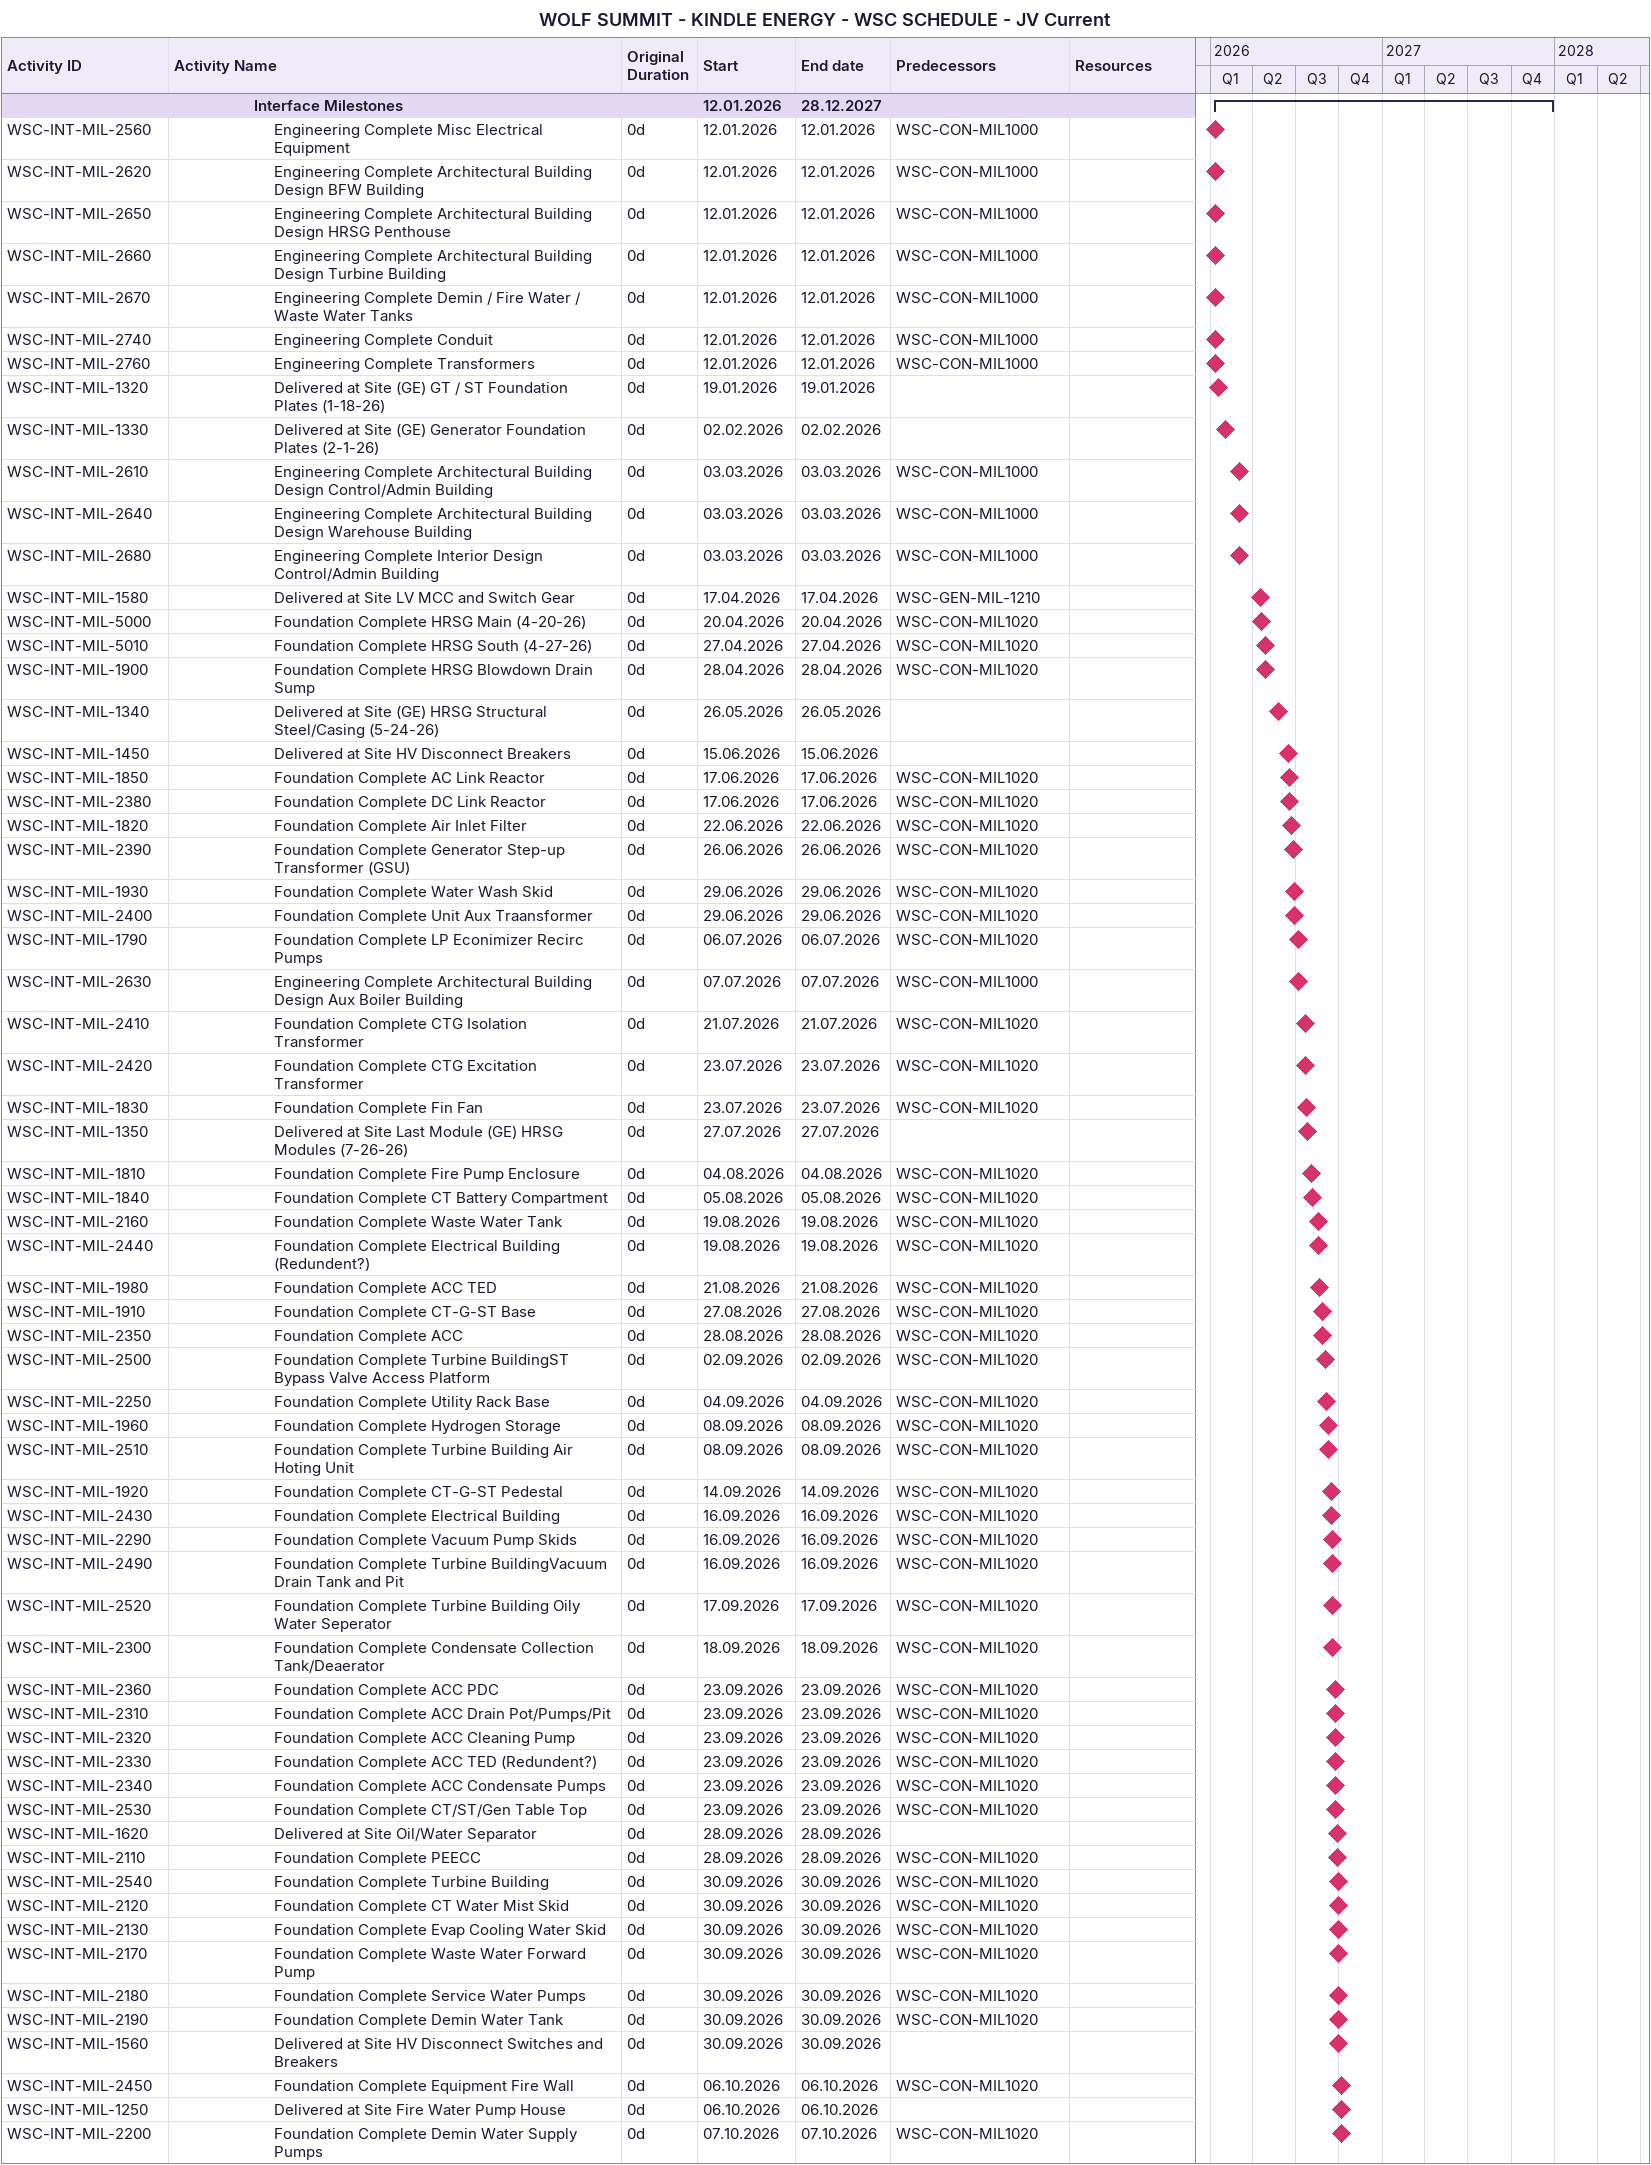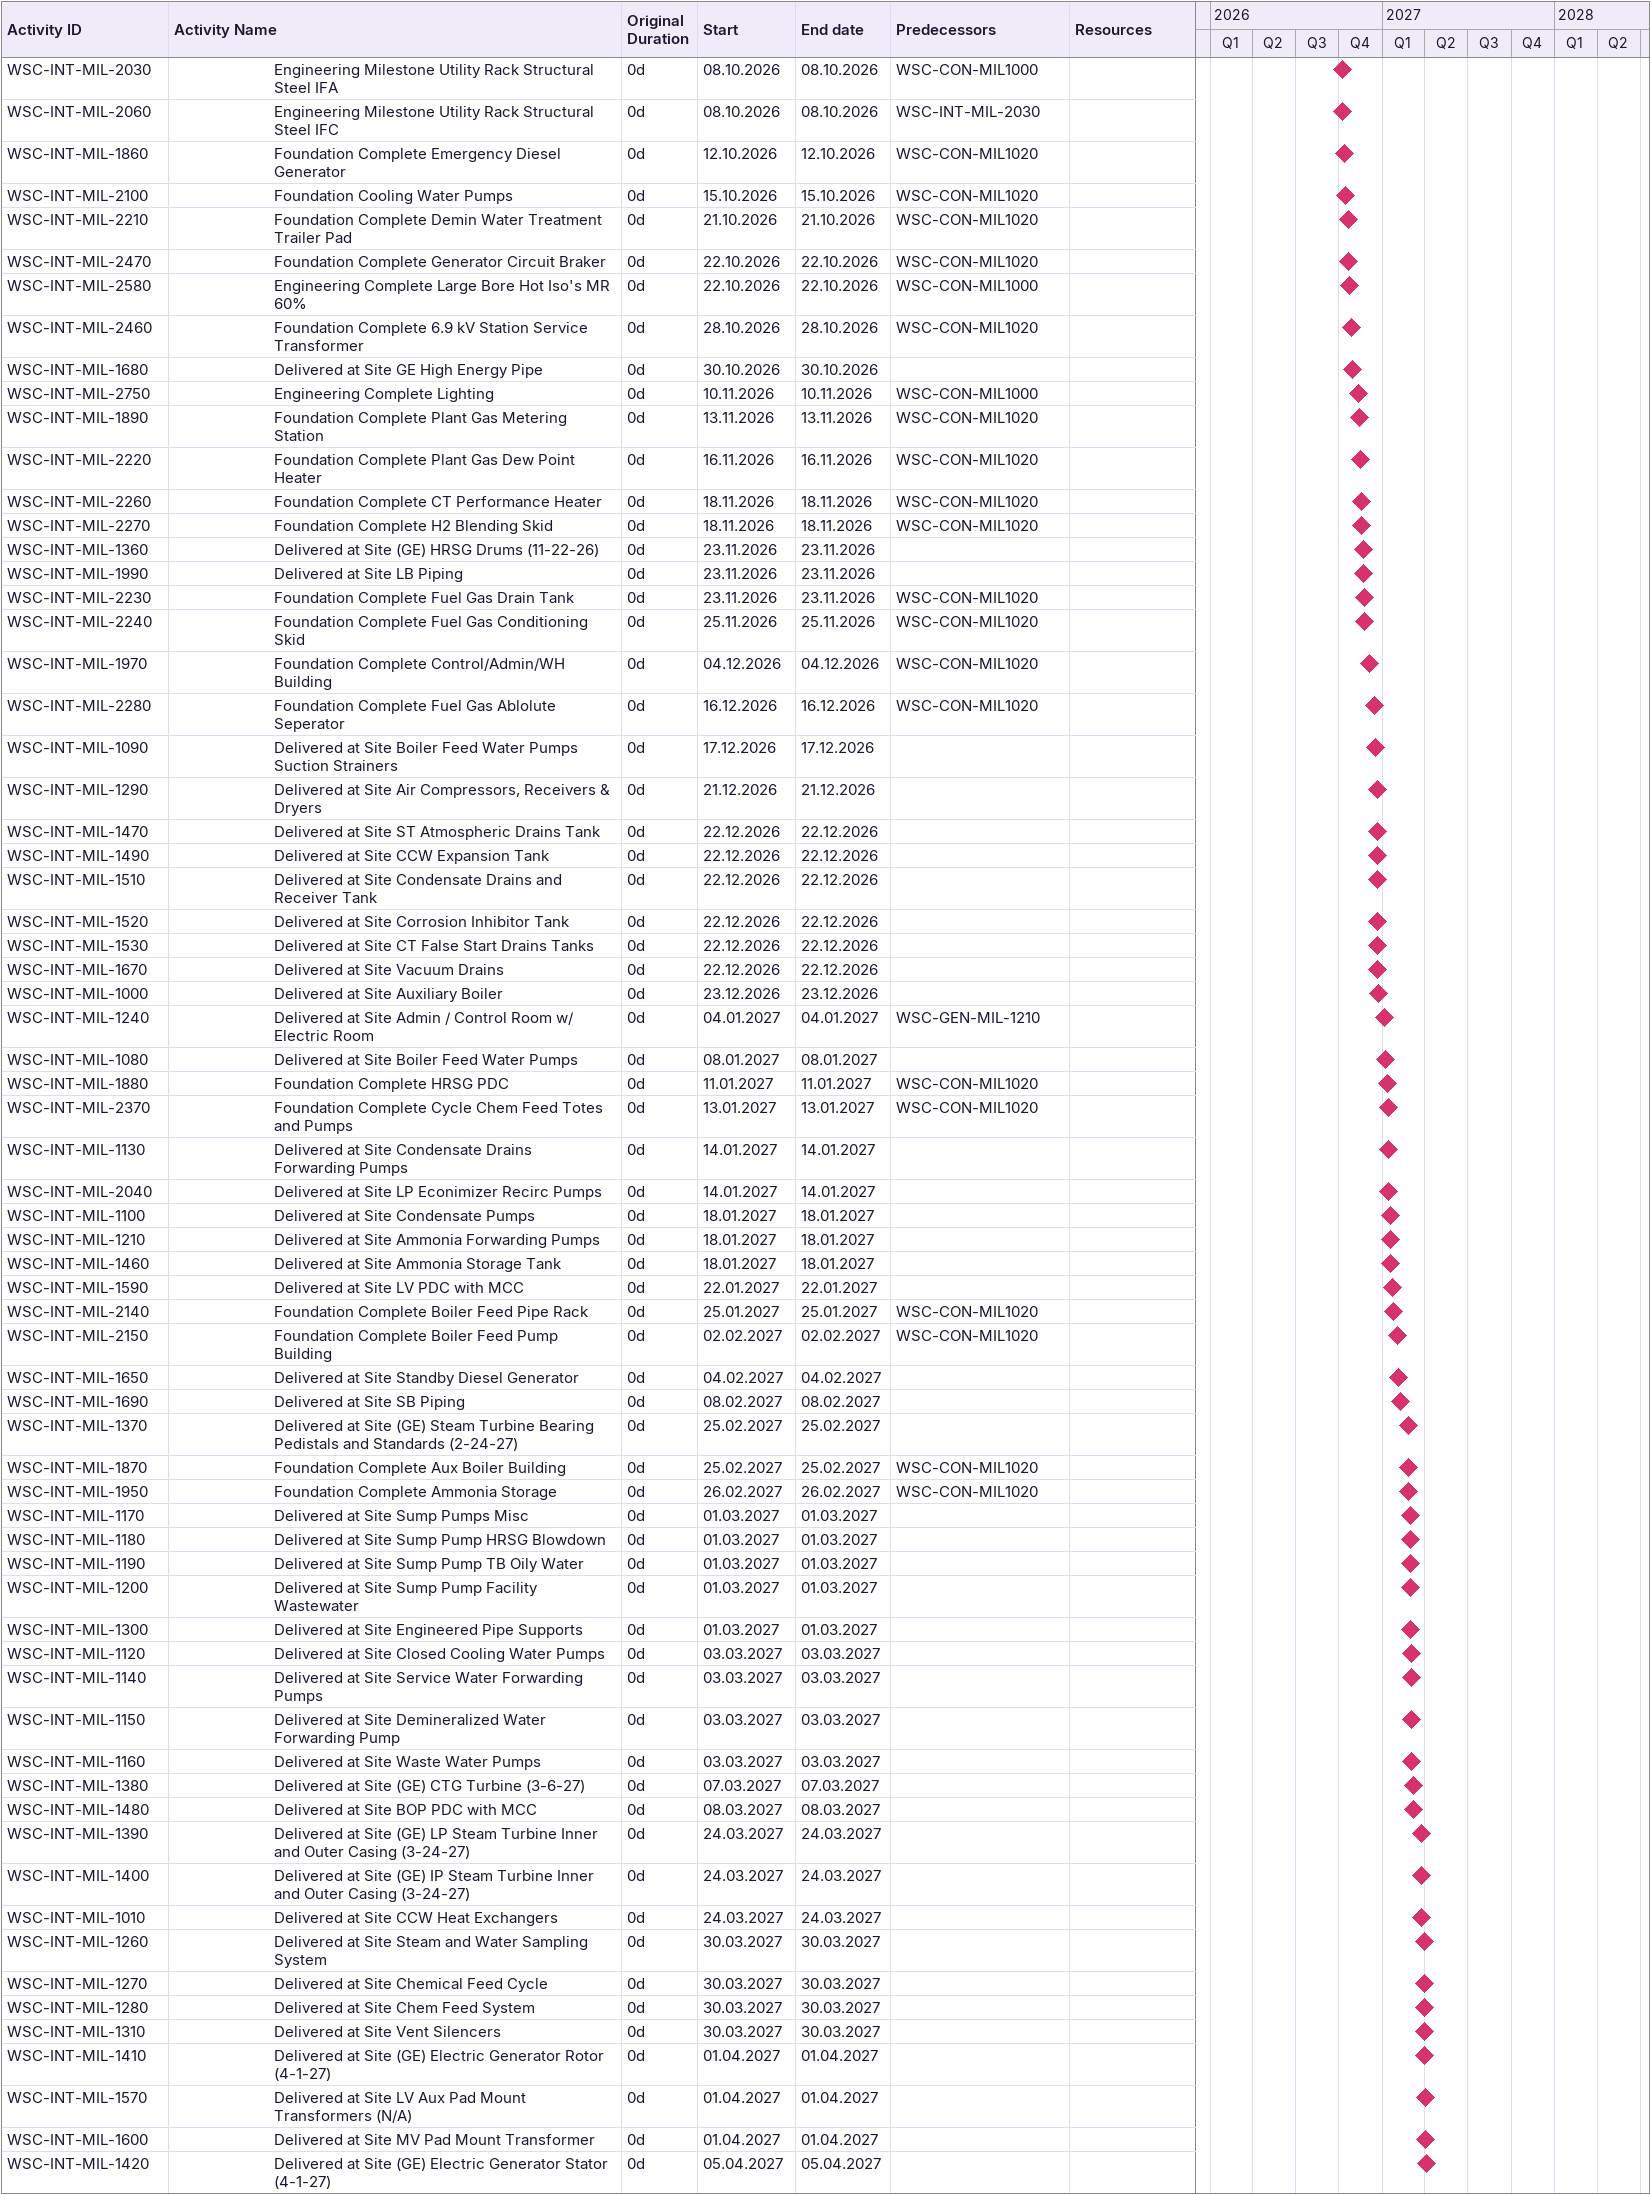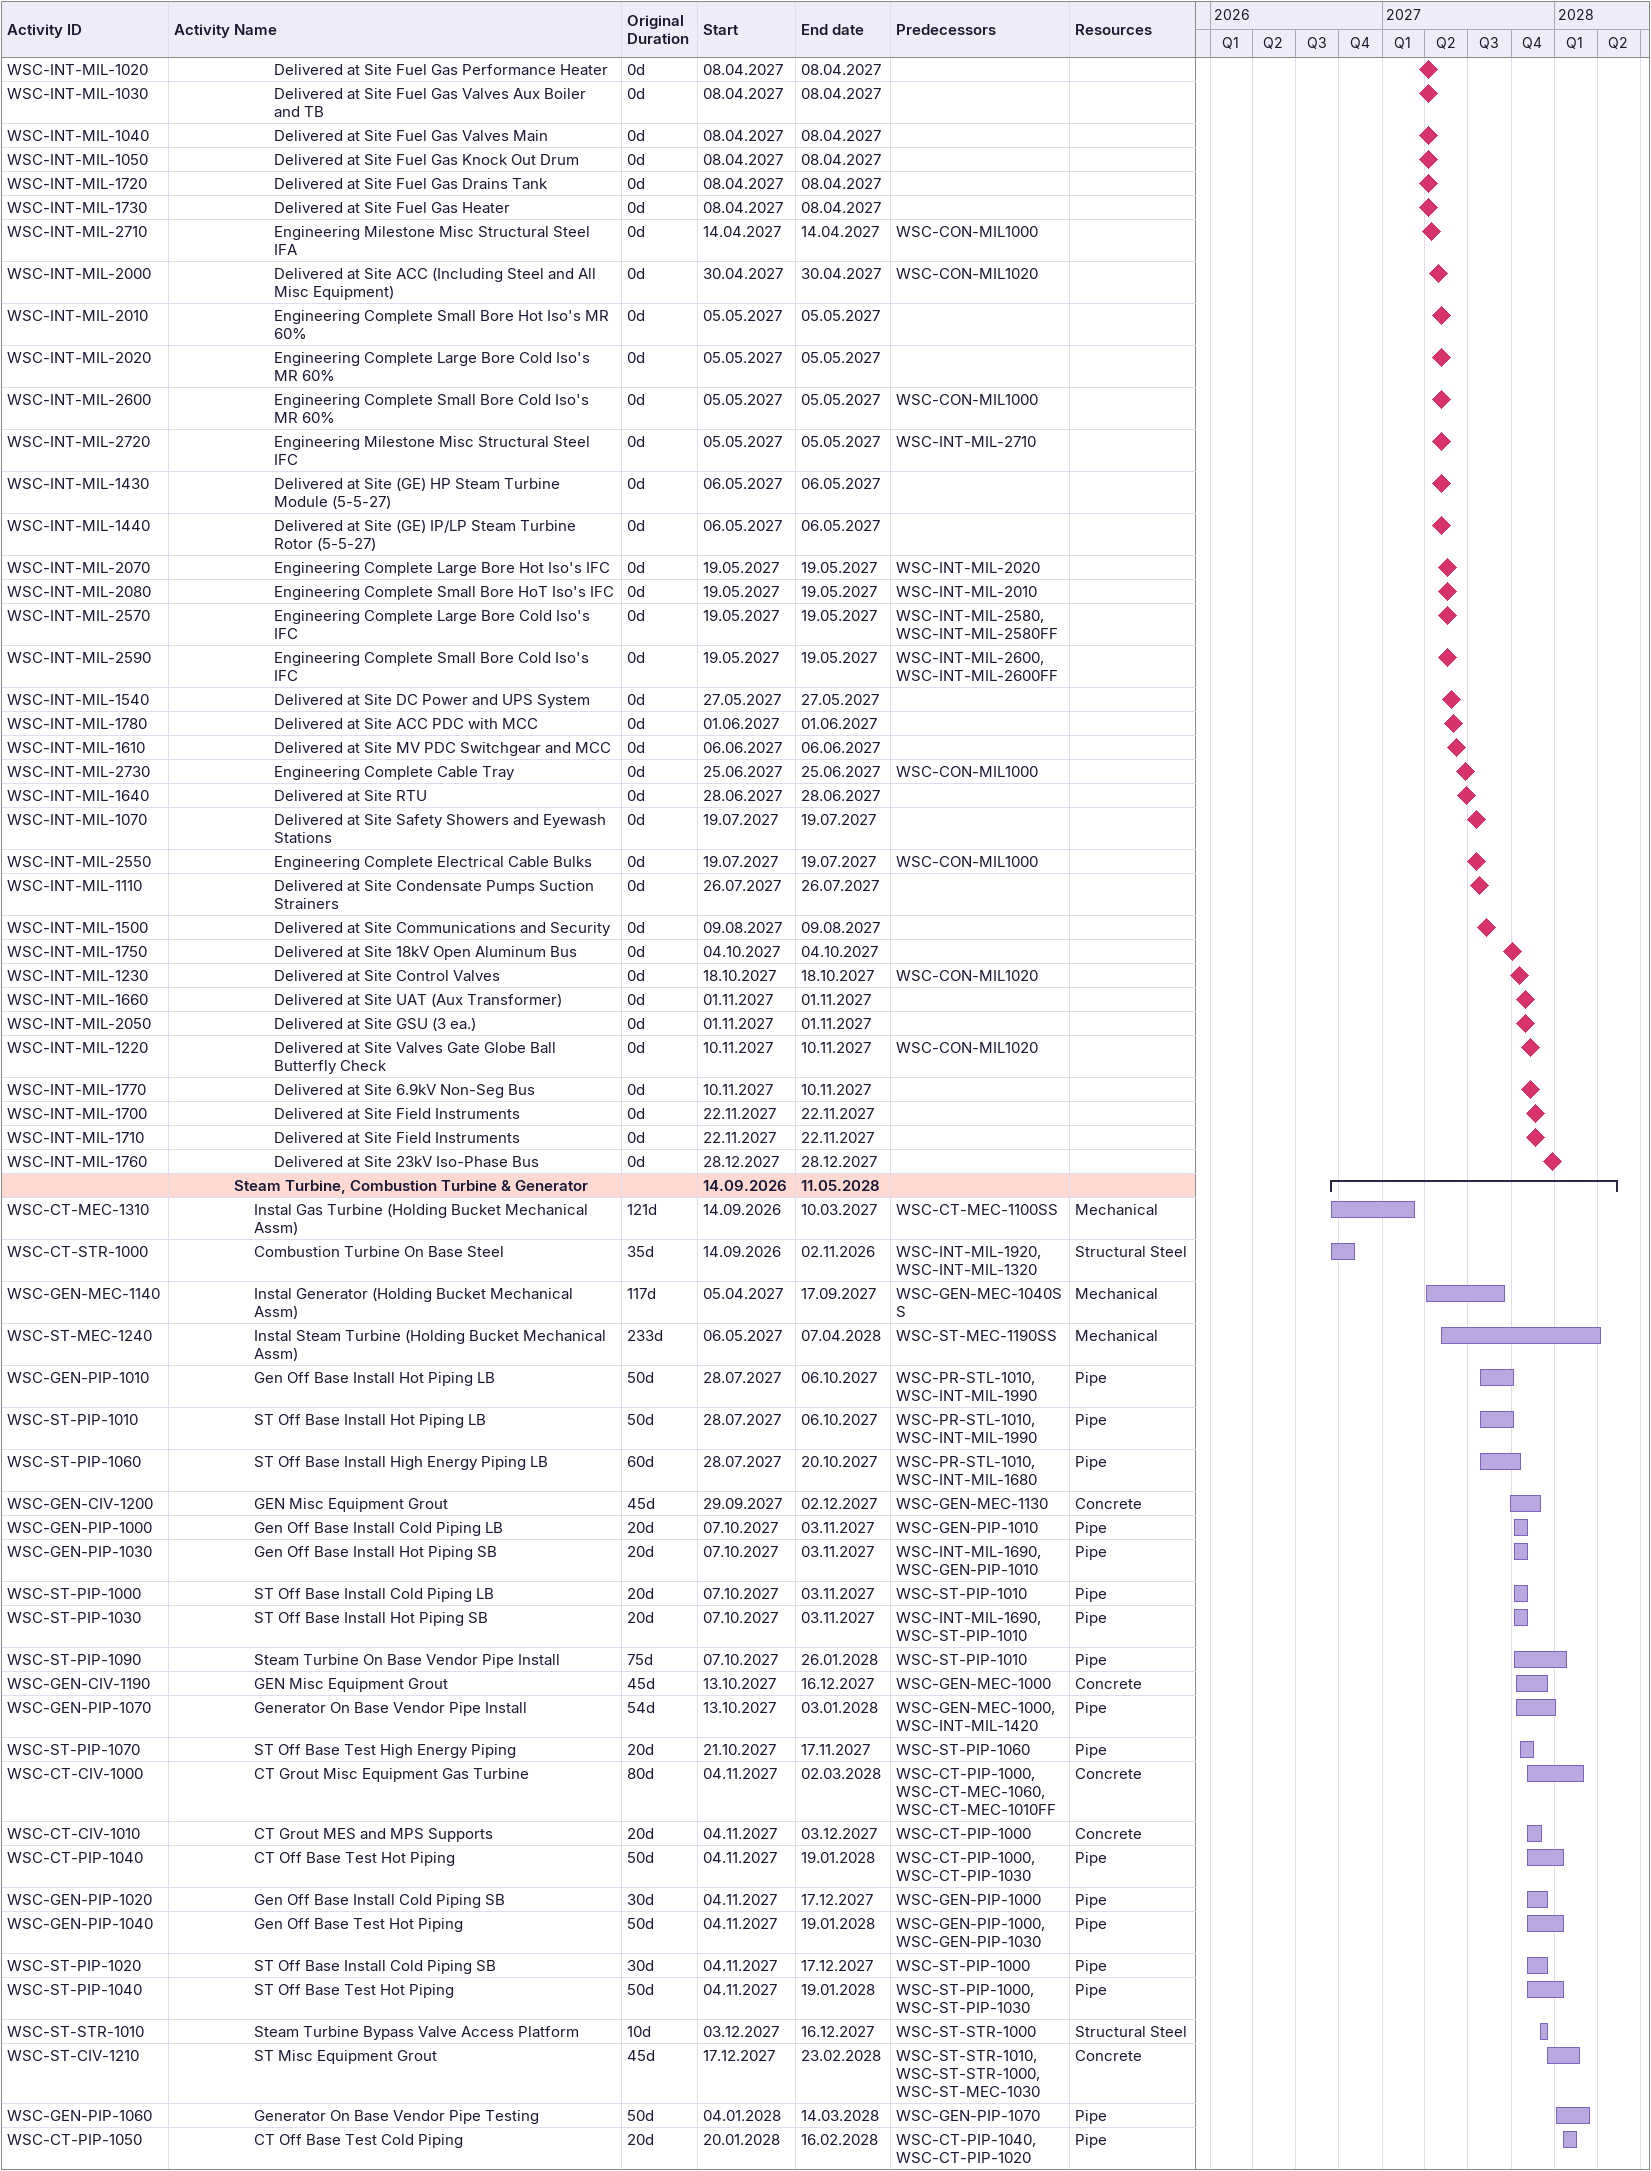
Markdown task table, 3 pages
WOLF SUMMIT - KINDLE ENERGY - WSC SCHEDULE - JV Current

| ID | Level | Task | Original duration | Start | Finish | Predecessors | Resources |
|---|---|---|---|---|---|---|---|
|  | 5 | **Interface Milestones** |  | 2026-01-12 | 2027-12-28 |  |  |
| WSC-INT-MIL-2560 | 6 | Engineering Complete Misc Electrical Equipment | 0d | 2026-01-12 | 2026-01-12 | WSC-CON-MIL1000 |  |
| WSC-INT-MIL-2620 | 6 | Engineering Complete Architectural Building Design BFW Building | 0d | 2026-01-12 | 2026-01-12 | WSC-CON-MIL1000 |  |
| WSC-INT-MIL-2650 | 6 | Engineering Complete Architectural Building Design HRSG Penthouse | 0d | 2026-01-12 | 2026-01-12 | WSC-CON-MIL1000 |  |
| WSC-INT-MIL-2660 | 6 | Engineering Complete Architectural Building Design Turbine Building | 0d | 2026-01-12 | 2026-01-12 | WSC-CON-MIL1000 |  |
| WSC-INT-MIL-2670 | 6 | Engineering Complete Demin / Fire Water / Waste Water Tanks | 0d | 2026-01-12 | 2026-01-12 | WSC-CON-MIL1000 |  |
| WSC-INT-MIL-2740 | 6 | Engineering Complete Conduit | 0d | 2026-01-12 | 2026-01-12 | WSC-CON-MIL1000 |  |
| WSC-INT-MIL-2760 | 6 | Engineering Complete Transformers | 0d | 2026-01-12 | 2026-01-12 | WSC-CON-MIL1000 |  |
| WSC-INT-MIL-1320 | 6 | Delivered at Site (GE) GT / ST Foundation Plates (1-18-26) | 0d | 2026-01-19 | 2026-01-19 |  |  |
| WSC-INT-MIL-1330 | 6 | Delivered at Site (GE) Generator Foundation Plates (2-1-26) | 0d | 2026-02-02 | 2026-02-02 |  |  |
| WSC-INT-MIL-2610 | 6 | Engineering Complete Architectural Building Design Control/Admin Building | 0d | 2026-03-03 | 2026-03-03 | WSC-CON-MIL1000 |  |
| WSC-INT-MIL-2640 | 6 | Engineering Complete Architectural Building Design Warehouse Building | 0d | 2026-03-03 | 2026-03-03 | WSC-CON-MIL1000 |  |
| WSC-INT-MIL-2680 | 6 | Engineering Complete Interior Design Control/Admin Building | 0d | 2026-03-03 | 2026-03-03 | WSC-CON-MIL1000 |  |
| WSC-INT-MIL-1580 | 6 | Delivered at Site LV MCC and Switch Gear | 0d | 2026-04-17 | 2026-04-17 | WSC-GEN-MIL-1210 |  |
| WSC-INT-MIL-5000 | 6 | Foundation Complete HRSG Main (4-20-26) | 0d | 2026-04-20 | 2026-04-20 | WSC-CON-MIL1020 |  |
| WSC-INT-MIL-5010 | 6 | Foundation Complete HRSG South (4-27-26) | 0d | 2026-04-27 | 2026-04-27 | WSC-CON-MIL1020 |  |
| WSC-INT-MIL-1900 | 6 | Foundation Complete HRSG Blowdown Drain Sump | 0d | 2026-04-28 | 2026-04-28 | WSC-CON-MIL1020 |  |
| WSC-INT-MIL-1340 | 6 | Delivered at Site (GE) HRSG Structural Steel/Casing (5-24-26) | 0d | 2026-05-26 | 2026-05-26 |  |  |
| WSC-INT-MIL-1450 | 6 | Delivered at Site HV Disconnect Breakers | 0d | 2026-06-15 | 2026-06-15 |  |  |
| WSC-INT-MIL-1850 | 6 | Foundation Complete AC Link Reactor | 0d | 2026-06-17 | 2026-06-17 | WSC-CON-MIL1020 |  |
| WSC-INT-MIL-2380 | 6 | Foundation Complete DC Link Reactor | 0d | 2026-06-17 | 2026-06-17 | WSC-CON-MIL1020 |  |
| WSC-INT-MIL-1820 | 6 | Foundation Complete Air Inlet Filter | 0d | 2026-06-22 | 2026-06-22 | WSC-CON-MIL1020 |  |
| WSC-INT-MIL-2390 | 6 | Foundation Complete Generator Step-up Transformer (GSU) | 0d | 2026-06-26 | 2026-06-26 | WSC-CON-MIL1020 |  |
| WSC-INT-MIL-1930 | 6 | Foundation Complete Water Wash Skid | 0d | 2026-06-29 | 2026-06-29 | WSC-CON-MIL1020 |  |
| WSC-INT-MIL-2400 | 6 | Foundation Complete Unit Aux Traansformer | 0d | 2026-06-29 | 2026-06-29 | WSC-CON-MIL1020 |  |
| WSC-INT-MIL-1790 | 6 | Foundation Complete LP Econimizer Recirc Pumps | 0d | 2026-07-06 | 2026-07-06 | WSC-CON-MIL1020 |  |
| WSC-INT-MIL-2630 | 6 | Engineering Complete Architectural Building Design Aux Boiler Building | 0d | 2026-07-07 | 2026-07-07 | WSC-CON-MIL1000 |  |
| WSC-INT-MIL-2410 | 6 | Foundation Complete CTG Isolation Transformer | 0d | 2026-07-21 | 2026-07-21 | WSC-CON-MIL1020 |  |
| WSC-INT-MIL-2420 | 6 | Foundation Complete CTG Excitation Transformer | 0d | 2026-07-23 | 2026-07-23 | WSC-CON-MIL1020 |  |
| WSC-INT-MIL-1830 | 6 | Foundation Complete Fin Fan | 0d | 2026-07-23 | 2026-07-23 | WSC-CON-MIL1020 |  |
| WSC-INT-MIL-1350 | 6 | Delivered at Site Last Module (GE) HRSG Modules (7-26-26) | 0d | 2026-07-27 | 2026-07-27 |  |  |
| WSC-INT-MIL-1810 | 6 | Foundation Complete Fire Pump Enclosure | 0d | 2026-08-04 | 2026-08-04 | WSC-CON-MIL1020 |  |
| WSC-INT-MIL-1840 | 6 | Foundation Complete CT Battery Compartment | 0d | 2026-08-05 | 2026-08-05 | WSC-CON-MIL1020 |  |
| WSC-INT-MIL-2160 | 6 | Foundation Complete Waste Water Tank | 0d | 2026-08-19 | 2026-08-19 | WSC-CON-MIL1020 |  |
| WSC-INT-MIL-2440 | 6 | Foundation Complete Electrical Building (Redundent?) | 0d | 2026-08-19 | 2026-08-19 | WSC-CON-MIL1020 |  |
| WSC-INT-MIL-1980 | 6 | Foundation Complete ACC TED | 0d | 2026-08-21 | 2026-08-21 | WSC-CON-MIL1020 |  |
| WSC-INT-MIL-1910 | 6 | Foundation Complete CT-G-ST Base | 0d | 2026-08-27 | 2026-08-27 | WSC-CON-MIL1020 |  |
| WSC-INT-MIL-2350 | 6 | Foundation Complete ACC | 0d | 2026-08-28 | 2026-08-28 | WSC-CON-MIL1020 |  |
| WSC-INT-MIL-2500 | 6 | Foundation Complete Turbine BuildingST Bypass Valve Access Platform | 0d | 2026-09-02 | 2026-09-02 | WSC-CON-MIL1020 |  |
| WSC-INT-MIL-2250 | 6 | Foundation Complete Utility Rack Base | 0d | 2026-09-04 | 2026-09-04 | WSC-CON-MIL1020 |  |
| WSC-INT-MIL-1960 | 6 | Foundation Complete Hydrogen Storage | 0d | 2026-09-08 | 2026-09-08 | WSC-CON-MIL1020 |  |
| WSC-INT-MIL-2510 | 6 | Foundation Complete Turbine Building Air Hoting Unit | 0d | 2026-09-08 | 2026-09-08 | WSC-CON-MIL1020 |  |
| WSC-INT-MIL-1920 | 6 | Foundation Complete CT-G-ST Pedestal | 0d | 2026-09-14 | 2026-09-14 | WSC-CON-MIL1020 |  |
| WSC-INT-MIL-2430 | 6 | Foundation Complete Electrical Building | 0d | 2026-09-16 | 2026-09-16 | WSC-CON-MIL1020 |  |
| WSC-INT-MIL-2290 | 6 | Foundation Complete Vacuum Pump Skids | 0d | 2026-09-16 | 2026-09-16 | WSC-CON-MIL1020 |  |
| WSC-INT-MIL-2490 | 6 | Foundation Complete Turbine BuildingVacuum Drain Tank and Pit | 0d | 2026-09-16 | 2026-09-16 | WSC-CON-MIL1020 |  |
| WSC-INT-MIL-2520 | 6 | Foundation Complete Turbine Building Oily Water Seperator | 0d | 2026-09-17 | 2026-09-17 | WSC-CON-MIL1020 |  |
| WSC-INT-MIL-2300 | 6 | Foundation Complete Condensate Collection Tank/Deaerator | 0d | 2026-09-18 | 2026-09-18 | WSC-CON-MIL1020 |  |
| WSC-INT-MIL-2360 | 6 | Foundation Complete ACC PDC | 0d | 2026-09-23 | 2026-09-23 | WSC-CON-MIL1020 |  |
| WSC-INT-MIL-2310 | 6 | Foundation Complete ACC Drain Pot/Pumps/Pit | 0d | 2026-09-23 | 2026-09-23 | WSC-CON-MIL1020 |  |
| WSC-INT-MIL-2320 | 6 | Foundation Complete ACC Cleaning Pump | 0d | 2026-09-23 | 2026-09-23 | WSC-CON-MIL1020 |  |
| WSC-INT-MIL-2330 | 6 | Foundation Complete ACC TED (Redundent?) | 0d | 2026-09-23 | 2026-09-23 | WSC-CON-MIL1020 |  |
| WSC-INT-MIL-2340 | 6 | Foundation Complete ACC Condensate Pumps | 0d | 2026-09-23 | 2026-09-23 | WSC-CON-MIL1020 |  |
| WSC-INT-MIL-2530 | 6 | Foundation Complete CT/ST/Gen Table Top | 0d | 2026-09-23 | 2026-09-23 | WSC-CON-MIL1020 |  |
| WSC-INT-MIL-1620 | 6 | Delivered at Site Oil/Water Separator | 0d | 2026-09-28 | 2026-09-28 |  |  |
| WSC-INT-MIL-2110 | 6 | Foundation Complete PEECC | 0d | 2026-09-28 | 2026-09-28 | WSC-CON-MIL1020 |  |
| WSC-INT-MIL-2540 | 6 | Foundation Complete Turbine Building | 0d | 2026-09-30 | 2026-09-30 | WSC-CON-MIL1020 |  |
| WSC-INT-MIL-2120 | 6 | Foundation Complete CT Water Mist Skid | 0d | 2026-09-30 | 2026-09-30 | WSC-CON-MIL1020 |  |
| WSC-INT-MIL-2130 | 6 | Foundation Complete Evap Cooling Water Skid | 0d | 2026-09-30 | 2026-09-30 | WSC-CON-MIL1020 |  |
| WSC-INT-MIL-2170 | 6 | Foundation Complete Waste Water Forward Pump | 0d | 2026-09-30 | 2026-09-30 | WSC-CON-MIL1020 |  |
| WSC-INT-MIL-2180 | 6 | Foundation Complete Service Water Pumps | 0d | 2026-09-30 | 2026-09-30 | WSC-CON-MIL1020 |  |
| WSC-INT-MIL-2190 | 6 | Foundation Complete Demin Water Tank | 0d | 2026-09-30 | 2026-09-30 | WSC-CON-MIL1020 |  |
| WSC-INT-MIL-1560 | 6 | Delivered at Site HV Disconnect Switches and Breakers | 0d | 2026-09-30 | 2026-09-30 |  |  |
| WSC-INT-MIL-2450 | 6 | Foundation Complete Equipment Fire Wall | 0d | 2026-10-06 | 2026-10-06 | WSC-CON-MIL1020 |  |
| WSC-INT-MIL-1250 | 6 | Delivered at Site Fire Water Pump House | 0d | 2026-10-06 | 2026-10-06 |  |  |
| WSC-INT-MIL-2200 | 6 | Foundation Complete Demin Water Supply Pumps | 0d | 2026-10-07 | 2026-10-07 | WSC-CON-MIL1020 |  |
| WSC-INT-MIL-2030 | 6 | Engineering Milestone Utility Rack Structural Steel IFA | 0d | 2026-10-08 | 2026-10-08 | WSC-CON-MIL1000 |  |
| WSC-INT-MIL-2060 | 6 | Engineering Milestone Utility Rack Structural Steel IFC | 0d | 2026-10-08 | 2026-10-08 | WSC-INT-MIL-2030 |  |
| WSC-INT-MIL-1860 | 6 | Foundation Complete Emergency Diesel Generator | 0d | 2026-10-12 | 2026-10-12 | WSC-CON-MIL1020 |  |
| WSC-INT-MIL-2100 | 6 | Foundation Cooling Water Pumps | 0d | 2026-10-15 | 2026-10-15 | WSC-CON-MIL1020 |  |
| WSC-INT-MIL-2210 | 6 | Foundation Complete Demin Water Treatment Trailer Pad | 0d | 2026-10-21 | 2026-10-21 | WSC-CON-MIL1020 |  |
| WSC-INT-MIL-2470 | 6 | Foundation Complete Generator Circuit Braker | 0d | 2026-10-22 | 2026-10-22 | WSC-CON-MIL1020 |  |
| WSC-INT-MIL-2580 | 6 | Engineering Complete Large Bore Hot Iso's MR 60% | 0d | 2026-10-22 | 2026-10-22 | WSC-CON-MIL1000 |  |
| WSC-INT-MIL-2460 | 6 | Foundation Complete 6.9 kV Station Service Transformer | 0d | 2026-10-28 | 2026-10-28 | WSC-CON-MIL1020 |  |
| WSC-INT-MIL-1680 | 6 | Delivered at Site GE High Energy Pipe | 0d | 2026-10-30 | 2026-10-30 |  |  |
| WSC-INT-MIL-2750 | 6 | Engineering Complete Lighting | 0d | 2026-11-10 | 2026-11-10 | WSC-CON-MIL1000 |  |
| WSC-INT-MIL-1890 | 6 | Foundation Complete Plant Gas Metering Station | 0d | 2026-11-13 | 2026-11-13 | WSC-CON-MIL1020 |  |
| WSC-INT-MIL-2220 | 6 | Foundation Complete Plant Gas Dew Point Heater | 0d | 2026-11-16 | 2026-11-16 | WSC-CON-MIL1020 |  |
| WSC-INT-MIL-2260 | 6 | Foundation Complete CT Performance Heater | 0d | 2026-11-18 | 2026-11-18 | WSC-CON-MIL1020 |  |
| WSC-INT-MIL-2270 | 6 | Foundation Complete H2 Blending Skid | 0d | 2026-11-18 | 2026-11-18 | WSC-CON-MIL1020 |  |
| WSC-INT-MIL-1360 | 6 | Delivered at Site (GE) HRSG Drums (11-22-26) | 0d | 2026-11-23 | 2026-11-23 |  |  |
| WSC-INT-MIL-1990 | 6 | Delivered at Site LB Piping | 0d | 2026-11-23 | 2026-11-23 |  |  |
| WSC-INT-MIL-2230 | 6 | Foundation Complete Fuel Gas Drain Tank | 0d | 2026-11-23 | 2026-11-23 | WSC-CON-MIL1020 |  |
| WSC-INT-MIL-2240 | 6 | Foundation Complete Fuel Gas Conditioning Skid | 0d | 2026-11-25 | 2026-11-25 | WSC-CON-MIL1020 |  |
| WSC-INT-MIL-1970 | 6 | Foundation Complete Control/Admin/WH Building | 0d | 2026-12-04 | 2026-12-04 | WSC-CON-MIL1020 |  |
| WSC-INT-MIL-2280 | 6 | Foundation Complete Fuel Gas Ablolute Seperator | 0d | 2026-12-16 | 2026-12-16 | WSC-CON-MIL1020 |  |
| WSC-INT-MIL-1090 | 6 | Delivered at Site Boiler Feed Water Pumps Suction Strainers | 0d | 2026-12-17 | 2026-12-17 |  |  |
| WSC-INT-MIL-1290 | 6 | Delivered at Site Air Compressors, Receivers & Dryers | 0d | 2026-12-21 | 2026-12-21 |  |  |
| WSC-INT-MIL-1470 | 6 | Delivered at Site ST Atmospheric Drains Tank | 0d | 2026-12-22 | 2026-12-22 |  |  |
| WSC-INT-MIL-1490 | 6 | Delivered at Site CCW Expansion Tank | 0d | 2026-12-22 | 2026-12-22 |  |  |
| WSC-INT-MIL-1510 | 6 | Delivered at Site Condensate Drains and Receiver Tank | 0d | 2026-12-22 | 2026-12-22 |  |  |
| WSC-INT-MIL-1520 | 6 | Delivered at Site Corrosion Inhibitor Tank | 0d | 2026-12-22 | 2026-12-22 |  |  |
| WSC-INT-MIL-1530 | 6 | Delivered at Site CT False Start Drains Tanks | 0d | 2026-12-22 | 2026-12-22 |  |  |
| WSC-INT-MIL-1670 | 6 | Delivered at Site Vacuum Drains | 0d | 2026-12-22 | 2026-12-22 |  |  |
| WSC-INT-MIL-1000 | 6 | Delivered at Site Auxiliary Boiler | 0d | 2026-12-23 | 2026-12-23 |  |  |
| WSC-INT-MIL-1240 | 6 | Delivered at Site Admin / Control Room w/ Electric Room | 0d | 2027-01-04 | 2027-01-04 | WSC-GEN-MIL-1210 |  |
| WSC-INT-MIL-1080 | 6 | Delivered at Site Boiler Feed Water Pumps | 0d | 2027-01-08 | 2027-01-08 |  |  |
| WSC-INT-MIL-1880 | 6 | Foundation Complete HRSG PDC | 0d | 2027-01-11 | 2027-01-11 | WSC-CON-MIL1020 |  |
| WSC-INT-MIL-2370 | 6 | Foundation Complete Cycle Chem Feed Totes and Pumps | 0d | 2027-01-13 | 2027-01-13 | WSC-CON-MIL1020 |  |
| WSC-INT-MIL-1130 | 6 | Delivered at Site Condensate Drains Forwarding Pumps | 0d | 2027-01-14 | 2027-01-14 |  |  |
| WSC-INT-MIL-2040 | 6 | Delivered at Site LP Econimizer Recirc Pumps | 0d | 2027-01-14 | 2027-01-14 |  |  |
| WSC-INT-MIL-1100 | 6 | Delivered at Site Condensate Pumps | 0d | 2027-01-18 | 2027-01-18 |  |  |
| WSC-INT-MIL-1210 | 6 | Delivered at Site Ammonia Forwarding Pumps | 0d | 2027-01-18 | 2027-01-18 |  |  |
| WSC-INT-MIL-1460 | 6 | Delivered at Site Ammonia Storage Tank | 0d | 2027-01-18 | 2027-01-18 |  |  |
| WSC-INT-MIL-1590 | 6 | Delivered at Site LV PDC with MCC | 0d | 2027-01-22 | 2027-01-22 |  |  |
| WSC-INT-MIL-2140 | 6 | Foundation Complete Boiler Feed Pipe Rack | 0d | 2027-01-25 | 2027-01-25 | WSC-CON-MIL1020 |  |
| WSC-INT-MIL-2150 | 6 | Foundation Complete Boiler Feed Pump Building | 0d | 2027-02-02 | 2027-02-02 | WSC-CON-MIL1020 |  |
| WSC-INT-MIL-1650 | 6 | Delivered at Site Standby Diesel Generator | 0d | 2027-02-04 | 2027-02-04 |  |  |
| WSC-INT-MIL-1690 | 6 | Delivered at Site SB Piping | 0d | 2027-02-08 | 2027-02-08 |  |  |
| WSC-INT-MIL-1370 | 6 | Delivered at Site (GE) Steam Turbine Bearing Pedistals and Standards (2-24-27) | 0d | 2027-02-25 | 2027-02-25 |  |  |
| WSC-INT-MIL-1870 | 6 | Foundation Complete Aux Boiler Building | 0d | 2027-02-25 | 2027-02-25 | WSC-CON-MIL1020 |  |
| WSC-INT-MIL-1950 | 6 | Foundation Complete Ammonia Storage | 0d | 2027-02-26 | 2027-02-26 | WSC-CON-MIL1020 |  |
| WSC-INT-MIL-1170 | 6 | Delivered at Site Sump Pumps Misc | 0d | 2027-03-01 | 2027-03-01 |  |  |
| WSC-INT-MIL-1180 | 6 | Delivered at Site Sump Pump HRSG Blowdown | 0d | 2027-03-01 | 2027-03-01 |  |  |
| WSC-INT-MIL-1190 | 6 | Delivered at Site Sump Pump TB Oily Water | 0d | 2027-03-01 | 2027-03-01 |  |  |
| WSC-INT-MIL-1200 | 6 | Delivered at Site Sump Pump Facility Wastewater | 0d | 2027-03-01 | 2027-03-01 |  |  |
| WSC-INT-MIL-1300 | 6 | Delivered at Site Engineered Pipe Supports | 0d | 2027-03-01 | 2027-03-01 |  |  |
| WSC-INT-MIL-1120 | 6 | Delivered at Site Closed Cooling Water Pumps | 0d | 2027-03-03 | 2027-03-03 |  |  |
| WSC-INT-MIL-1140 | 6 | Delivered at Site Service Water Forwarding Pumps | 0d | 2027-03-03 | 2027-03-03 |  |  |
| WSC-INT-MIL-1150 | 6 | Delivered at Site Demineralized Water Forwarding Pump | 0d | 2027-03-03 | 2027-03-03 |  |  |
| WSC-INT-MIL-1160 | 6 | Delivered at Site Waste Water Pumps | 0d | 2027-03-03 | 2027-03-03 |  |  |
| WSC-INT-MIL-1380 | 6 | Delivered at Site (GE) CTG Turbine (3-6-27) | 0d | 2027-03-07 | 2027-03-07 |  |  |
| WSC-INT-MIL-1480 | 6 | Delivered at Site BOP PDC with MCC | 0d | 2027-03-08 | 2027-03-08 |  |  |
| WSC-INT-MIL-1390 | 6 | Delivered at Site (GE) LP Steam Turbine Inner and Outer Casing (3-24-27) | 0d | 2027-03-24 | 2027-03-24 |  |  |
| WSC-INT-MIL-1400 | 6 | Delivered at Site (GE) IP Steam Turbine Inner and Outer Casing (3-24-27) | 0d | 2027-03-24 | 2027-03-24 |  |  |
| WSC-INT-MIL-1010 | 6 | Delivered at Site CCW Heat Exchangers | 0d | 2027-03-24 | 2027-03-24 |  |  |
| WSC-INT-MIL-1260 | 6 | Delivered at Site Steam and Water Sampling System | 0d | 2027-03-30 | 2027-03-30 |  |  |
| WSC-INT-MIL-1270 | 6 | Delivered at Site Chemical Feed Cycle | 0d | 2027-03-30 | 2027-03-30 |  |  |
| WSC-INT-MIL-1280 | 6 | Delivered at Site Chem Feed System | 0d | 2027-03-30 | 2027-03-30 |  |  |
| WSC-INT-MIL-1310 | 6 | Delivered at Site Vent Silencers | 0d | 2027-03-30 | 2027-03-30 |  |  |
| WSC-INT-MIL-1410 | 6 | Delivered at Site (GE) Electric Generator Rotor (4-1-27) | 0d | 2027-04-01 | 2027-04-01 |  |  |
| WSC-INT-MIL-1570 | 6 | Delivered at Site LV Aux Pad Mount Transformers (N/A) | 0d | 2027-04-01 | 2027-04-01 |  |  |
| WSC-INT-MIL-1600 | 6 | Delivered at Site MV Pad Mount Transformer | 0d | 2027-04-01 | 2027-04-01 |  |  |
| WSC-INT-MIL-1420 | 6 | Delivered at Site (GE) Electric Generator Stator (4-1-27) | 0d | 2027-04-05 | 2027-04-05 |  |  |
| WSC-INT-MIL-1020 | 6 | Delivered at Site Fuel Gas Performance Heater | 0d | 2027-04-08 | 2027-04-08 |  |  |
| WSC-INT-MIL-1030 | 6 | Delivered at Site Fuel Gas Valves Aux Boiler and TB | 0d | 2027-04-08 | 2027-04-08 |  |  |
| WSC-INT-MIL-1040 | 6 | Delivered at Site Fuel Gas Valves Main | 0d | 2027-04-08 | 2027-04-08 |  |  |
| WSC-INT-MIL-1050 | 6 | Delivered at Site Fuel Gas Knock Out Drum | 0d | 2027-04-08 | 2027-04-08 |  |  |
| WSC-INT-MIL-1720 | 6 | Delivered at Site Fuel Gas Drains Tank | 0d | 2027-04-08 | 2027-04-08 |  |  |
| WSC-INT-MIL-1730 | 6 | Delivered at Site Fuel Gas Heater | 0d | 2027-04-08 | 2027-04-08 |  |  |
| WSC-INT-MIL-2710 | 6 | Engineering Milestone Misc Structural Steel IFA | 0d | 2027-04-14 | 2027-04-14 | WSC-CON-MIL1000 |  |
| WSC-INT-MIL-2000 | 6 | Delivered at Site ACC (Including Steel and All Misc Equipment) | 0d | 2027-04-30 | 2027-04-30 | WSC-CON-MIL1020 |  |
| WSC-INT-MIL-2010 | 6 | Engineering Complete Small Bore Hot Iso's MR 60% | 0d | 2027-05-05 | 2027-05-05 |  |  |
| WSC-INT-MIL-2020 | 6 | Engineering Complete Large Bore Cold Iso's MR 60% | 0d | 2027-05-05 | 2027-05-05 |  |  |
| WSC-INT-MIL-2600 | 6 | Engineering Complete Small Bore Cold Iso's MR 60% | 0d | 2027-05-05 | 2027-05-05 | WSC-CON-MIL1000 |  |
| WSC-INT-MIL-2720 | 6 | Engineering Milestone Misc Structural Steel IFC | 0d | 2027-05-05 | 2027-05-05 | WSC-INT-MIL-2710 |  |
| WSC-INT-MIL-1430 | 6 | Delivered at Site (GE) HP Steam Turbine Module (5-5-27) | 0d | 2027-05-06 | 2027-05-06 |  |  |
| WSC-INT-MIL-1440 | 6 | Delivered at Site (GE) IP/LP Steam Turbine Rotor (5-5-27) | 0d | 2027-05-06 | 2027-05-06 |  |  |
| WSC-INT-MIL-2070 | 6 | Engineering Complete Large Bore Hot Iso's IFC | 0d | 2027-05-19 | 2027-05-19 | WSC-INT-MIL-2020 |  |
| WSC-INT-MIL-2080 | 6 | Engineering Complete Small Bore HoT Iso's IFC | 0d | 2027-05-19 | 2027-05-19 | WSC-INT-MIL-2010 |  |
| WSC-INT-MIL-2570 | 6 | Engineering Complete Large Bore Cold Iso's IFC | 0d | 2027-05-19 | 2027-05-19 | WSC-INT-MIL-2580, WSC-INT-MIL-2580FF |  |
| WSC-INT-MIL-2590 | 6 | Engineering Complete Small Bore Cold Iso's IFC | 0d | 2027-05-19 | 2027-05-19 | WSC-INT-MIL-2600, WSC-INT-MIL-2600FF |  |
| WSC-INT-MIL-1540 | 6 | Delivered at Site DC Power and UPS System | 0d | 2027-05-27 | 2027-05-27 |  |  |
| WSC-INT-MIL-1780 | 6 | Delivered at Site ACC PDC with MCC | 0d | 2027-06-01 | 2027-06-01 |  |  |
| WSC-INT-MIL-1610 | 6 | Delivered at Site MV PDC Switchgear and MCC | 0d | 2027-06-06 | 2027-06-06 |  |  |
| WSC-INT-MIL-2730 | 6 | Engineering Complete Cable Tray | 0d | 2027-06-25 | 2027-06-25 | WSC-CON-MIL1000 |  |
| WSC-INT-MIL-1640 | 6 | Delivered at Site RTU | 0d | 2027-06-28 | 2027-06-28 |  |  |
| WSC-INT-MIL-1070 | 6 | Delivered at Site Safety Showers and Eyewash Stations | 0d | 2027-07-19 | 2027-07-19 |  |  |
| WSC-INT-MIL-2550 | 6 | Engineering Complete Electrical Cable Bulks | 0d | 2027-07-19 | 2027-07-19 | WSC-CON-MIL1000 |  |
| WSC-INT-MIL-1110 | 6 | Delivered at Site Condensate Pumps Suction Strainers | 0d | 2027-07-26 | 2027-07-26 |  |  |
| WSC-INT-MIL-1500 | 6 | Delivered at Site Communications and Security | 0d | 2027-08-09 | 2027-08-09 |  |  |
| WSC-INT-MIL-1750 | 6 | Delivered at Site 18kV Open Aluminum Bus | 0d | 2027-10-04 | 2027-10-04 |  |  |
| WSC-INT-MIL-1230 | 6 | Delivered at Site Control Valves | 0d | 2027-10-18 | 2027-10-18 | WSC-CON-MIL1020 |  |
| WSC-INT-MIL-1660 | 6 | Delivered at Site UAT (Aux Transformer) | 0d | 2027-11-01 | 2027-11-01 |  |  |
| WSC-INT-MIL-2050 | 6 | Delivered at Site GSU (3 ea.) | 0d | 2027-11-01 | 2027-11-01 |  |  |
| WSC-INT-MIL-1220 | 6 | Delivered at Site Valves Gate Globe Ball Butterfly Check | 0d | 2027-11-10 | 2027-11-10 | WSC-CON-MIL1020 |  |
| WSC-INT-MIL-1770 | 6 | Delivered at Site 6.9kV Non-Seg Bus | 0d | 2027-11-10 | 2027-11-10 |  |  |
| WSC-INT-MIL-1700 | 6 | Delivered at Site Field Instruments | 0d | 2027-11-22 | 2027-11-22 |  |  |
| WSC-INT-MIL-1710 | 6 | Delivered at Site Field Instruments | 0d | 2027-11-22 | 2027-11-22 |  |  |
| WSC-INT-MIL-1760 | 6 | Delivered at Site 23kV Iso-Phase Bus | 0d | 2027-12-28 | 2027-12-28 |  |  |
|  | 4 | **Steam Turbine, Combustion Turbine & Generator** |  | 2026-09-14 | 2028-05-11 |  |  |
| WSC-CT-MEC-1310 | 5 | Instal Gas Turbine (Holding Bucket Mechanical Assm) | 121d | 2026-09-14 | 2027-03-10 | WSC-CT-MEC-1100SS | Mechanical |
| WSC-CT-STR-1000 | 5 | Combustion Turbine On Base Steel | 35d | 2026-09-14 | 2026-11-02 | WSC-INT-MIL-1920, WSC-INT-MIL-1320 | Structural Steel |
| WSC-GEN-MEC-1140 | 5 | Instal Generator (Holding Bucket Mechanical Assm) | 117d | 2027-04-05 | 2027-09-17 | WSC-GEN-MEC-1040SS | Mechanical |
| WSC-ST-MEC-1240 | 5 | Instal Steam Turbine (Holding Bucket Mechanical Assm) | 233d | 2027-05-06 | 2028-04-07 | WSC-ST-MEC-1190SS | Mechanical |
| WSC-GEN-PIP-1010 | 5 | Gen Off Base Install Hot Piping LB | 50d | 2027-07-28 | 2027-10-06 | WSC-PR-STL-1010, WSC-INT-MIL-1990 | Pipe |
| WSC-ST-PIP-1010 | 5 | ST Off Base Install Hot Piping LB | 50d | 2027-07-28 | 2027-10-06 | WSC-PR-STL-1010, WSC-INT-MIL-1990 | Pipe |
| WSC-ST-PIP-1060 | 5 | ST Off Base Install High Energy Piping LB | 60d | 2027-07-28 | 2027-10-20 | WSC-PR-STL-1010, WSC-INT-MIL-1680 | Pipe |
| WSC-GEN-CIV-1200 | 5 | GEN Misc Equipment Grout | 45d | 2027-09-29 | 2027-12-02 | WSC-GEN-MEC-1130 | Concrete |
| WSC-GEN-PIP-1000 | 5 | Gen Off Base Install Cold Piping LB | 20d | 2027-10-07 | 2027-11-03 | WSC-GEN-PIP-1010 | Pipe |
| WSC-GEN-PIP-1030 | 5 | Gen Off Base Install Hot Piping SB | 20d | 2027-10-07 | 2027-11-03 | WSC-INT-MIL-1690, WSC-GEN-PIP-1010 | Pipe |
| WSC-ST-PIP-1000 | 5 | ST Off Base Install Cold Piping LB | 20d | 2027-10-07 | 2027-11-03 | WSC-ST-PIP-1010 | Pipe |
| WSC-ST-PIP-1030 | 5 | ST Off Base Install Hot Piping SB | 20d | 2027-10-07 | 2027-11-03 | WSC-INT-MIL-1690, WSC-ST-PIP-1010 | Pipe |
| WSC-ST-PIP-1090 | 5 | Steam Turbine On Base Vendor Pipe Install | 75d | 2027-10-07 | 2028-01-26 | WSC-ST-PIP-1010 | Pipe |
| WSC-GEN-CIV-1190 | 5 | GEN Misc Equipment Grout | 45d | 2027-10-13 | 2027-12-16 | WSC-GEN-MEC-1000 | Concrete |
| WSC-GEN-PIP-1070 | 5 | Generator On Base Vendor Pipe Install | 54d | 2027-10-13 | 2028-01-03 | WSC-GEN-MEC-1000, WSC-INT-MIL-1420 | Pipe |
| WSC-ST-PIP-1070 | 5 | ST Off Base Test High Energy Piping | 20d | 2027-10-21 | 2027-11-17 | WSC-ST-PIP-1060 | Pipe |
| WSC-CT-CIV-1000 | 5 | CT Grout Misc Equipment Gas Turbine | 80d | 2027-11-04 | 2028-03-02 | WSC-CT-PIP-1000, WSC-CT-MEC-1060, WSC-CT-MEC-1010FF | Concrete |
| WSC-CT-CIV-1010 | 5 | CT Grout MES and MPS Supports | 20d | 2027-11-04 | 2027-12-03 | WSC-CT-PIP-1000 | Concrete |
| WSC-CT-PIP-1040 | 5 | CT Off Base Test Hot Piping | 50d | 2027-11-04 | 2028-01-19 | WSC-CT-PIP-1000, WSC-CT-PIP-1030 | Pipe |
| WSC-GEN-PIP-1020 | 5 | Gen Off Base Install Cold Piping SB | 30d | 2027-11-04 | 2027-12-17 | WSC-GEN-PIP-1000 | Pipe |
| WSC-GEN-PIP-1040 | 5 | Gen Off Base Test Hot Piping | 50d | 2027-11-04 | 2028-01-19 | WSC-GEN-PIP-1000, WSC-GEN-PIP-1030 | Pipe |
| WSC-ST-PIP-1020 | 5 | ST Off Base Install Cold Piping SB | 30d | 2027-11-04 | 2027-12-17 | WSC-ST-PIP-1000 | Pipe |
| WSC-ST-PIP-1040 | 5 | ST Off Base Test Hot Piping | 50d | 2027-11-04 | 2028-01-19 | WSC-ST-PIP-1000, WSC-ST-PIP-1030 | Pipe |
| WSC-ST-STR-1010 | 5 | Steam Turbine Bypass Valve Access Platform | 10d | 2027-12-03 | 2027-12-16 | WSC-ST-STR-1000 | Structural Steel |
| WSC-ST-CIV-1210 | 5 | ST Misc Equipment Grout | 45d | 2027-12-17 | 2028-02-23 | WSC-ST-STR-1010, WSC-ST-STR-1000, WSC-ST-MEC-1030 | Concrete |
| WSC-GEN-PIP-1060 | 5 | Generator On Base Vendor Pipe Testing | 50d | 2028-01-04 | 2028-03-14 | WSC-GEN-PIP-1070 | Pipe |
| WSC-CT-PIP-1050 | 5 | CT Off Base Test Cold Piping | 20d | 2028-01-20 | 2028-02-16 | WSC-CT-PIP-1040, WSC-CT-PIP-1020 | Pipe |
